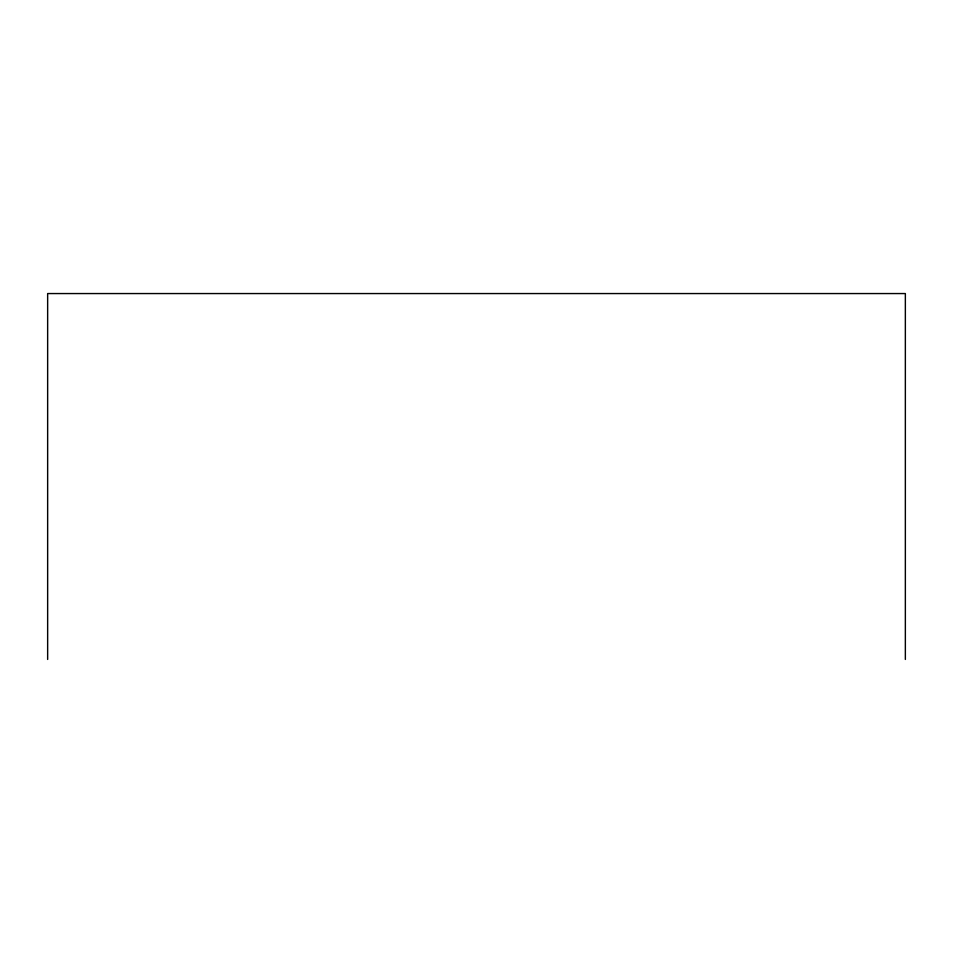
<?xml version="1.0" encoding="UTF-8"?>
<svg xmlns="http://www.w3.org/2000/svg" width="953" height="953" viewBox="0 0 953 953"><rect width="100%" height="100%" fill="white"/><g stroke="black" fill="none" stroke-linecap="round" stroke-linejoin="round"><path stroke-width="1.43" d="M905.35 659.44L905.35 293.56L47.65 293.56L47.65 659.44"/></g></svg>
